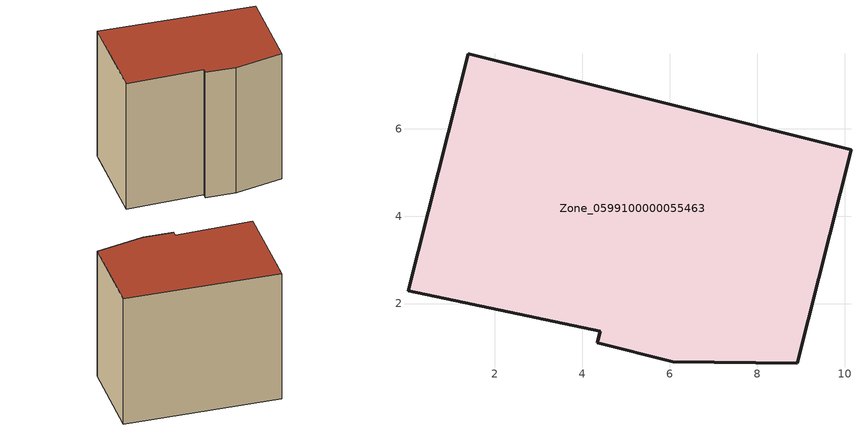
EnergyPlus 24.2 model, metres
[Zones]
Zone_0599100000055463
 floor ground (C_G): 8.91,0.64 6.06,0.67 4.34,1.1 4.41,1.37 0.03,2.29 1.39,7.71 10.14,5.52 z0
 wall outside (C_F): 6.06,0.67 8.91,0.64 10.14,5.52 1.39,7.71 0.03,2.29 4.41,1.37 4.34,1.1 6.06,0.67 z0:8.1
 roof outside (C_R): 4.41,1.37 4.34,1.1 6.06,0.67 8.91,0.64 10.14,5.52 1.39,7.71 0.03,2.29 z8.1
[BUILDING]
Pand.0599100000055463: North Axis=0; Terrain=City; Loads Convergence Tolerance Value=0.04; Temperature Convergence Tolerance Value=0.4; Solar Distribution=FullExterior; Maximum Number of Warmup Days=25; Minimum Number of Warmup Days=1
[Site:Location]
Rotterdam.The.Hague.AP_ZH_NLD Design_Conditions: Latitude=51.96; Longitude=4.45; Time Zone=1; Elevation=-4.5
[SITE:GROUNDTEMPERATURE:BUILDINGSURFACE]
18, 18, 18, 18, 18, 18, 18, 18, 18, 18, 18, 18
[MATERIAL] Thermal Absorptance=0.9; Solar Absorptance=0.7; Visible Absorptance=0.7
Name | Roughness | Thickness | Conductivity | Density | Specific Heat
G.TC.1975-1991 | MediumSmooth | 0.15 | 0.288461 | 540 | 1210
F.TC.1975-1991 | Rough | 0.3 | 0.230769 | 1920 | 840
R.TC.1975-1991 | MediumRough | 0.2 | 0.153846 | 1500 | 1000
[CONSTRUCTION]
C_G: G.TC.1975-1991
C_F: F.TC.1975-1991
C_R: R.TC.1975-1991
[ZONE]
Zone_0599100000055463: Type=1; Multiplier=1; Ceiling Height=Autocalculate; Volume=Autocalculate; Floor Area=autocalculate; Part of Total Floor Area=Yes
[ZONEINFILTRATION:DESIGNFLOWRATE]
Infil_Zone_0599100000055463: Zone or ZoneList or Space or SpaceList=Zone_0599100000055463; Schedule=AlwaysOn; Design Flow Rate Calculation Method=Flow/Area; Flow Rate per Floor Area=0.003; Constant Term Coefficient=1; Temperature Term Coefficient=0; Velocity Term Coefficient=0; Velocity Squared Term Coefficient=0
[HVACTEMPLATE:ZONE:IDEALLOADSAIRSYSTEM]
Zone_0599100000055463: Maximum Heating Supply Air Temperature=50; Minimum Cooling Supply Air Temperature=13; Maximum Heating Supply Air Humidity Ratio=0.0156; Minimum Cooling Supply Air Humidity Ratio=0.0077; Heating Limit=NoLimit; Cooling Limit=NoLimit; Dehumidification Control Type=ConstantSensibleHeatRatio; Cooling Sensible Heat Ratio=0.7; Dehumidification Setpoint=60; Humidification Control Type=None; Humidification Setpoint=30; Outdoor Air Method=None; Outdoor Air Flow Rate per Person=0.00944; Outdoor Air Flow Rate per Zone Floor Area=0; Outdoor Air Flow Rate per Zone=0; Demand Controlled Ventilation Type=None; Outdoor Air Economizer Type=NoEconomizer; Heat Recovery Type=None; Sensible Heat Recovery Effectiveness=0.7; Latent Heat Recovery Effectiveness=0.65
[ZONECONTROL:THERMOSTAT]
ThermostatControl_Zone_0599100000055463: Zone or ZoneList=Zone_0599100000055463; Control Type Schedule=DualSetpointControlType; Control 1=Thermostat_Zone_0599100000055463; Temperature Difference Between Cutout And Setpoint=0
[THERMOSTATSETPOINT:DUALSETPOINT]
Thermostat_Zone_0599100000055463: Heating Setpoint Temperature Schedule=HeatingSetpoint_Zone_0599100000055463; Cooling Setpoint Temperature Schedule=CoolingSetpoint_Zone_0599100000055463
[SCHEDULE:COMPACT]
HeatingSetpoint_Zone_0599100000055463: Through: 12/31, For: AllDays, Until: 24:00, 21
CoolingSetpoint_Zone_0599100000055463: Through: 12/31, For: AllDays, Until: 24:00, 24
DualSetpointControlType: Through: 12/31, For: AllDays, Until: 24:00, 4
AlwaysOn: Through: 12/31, For: AllDays, Until: 24:00, 1
